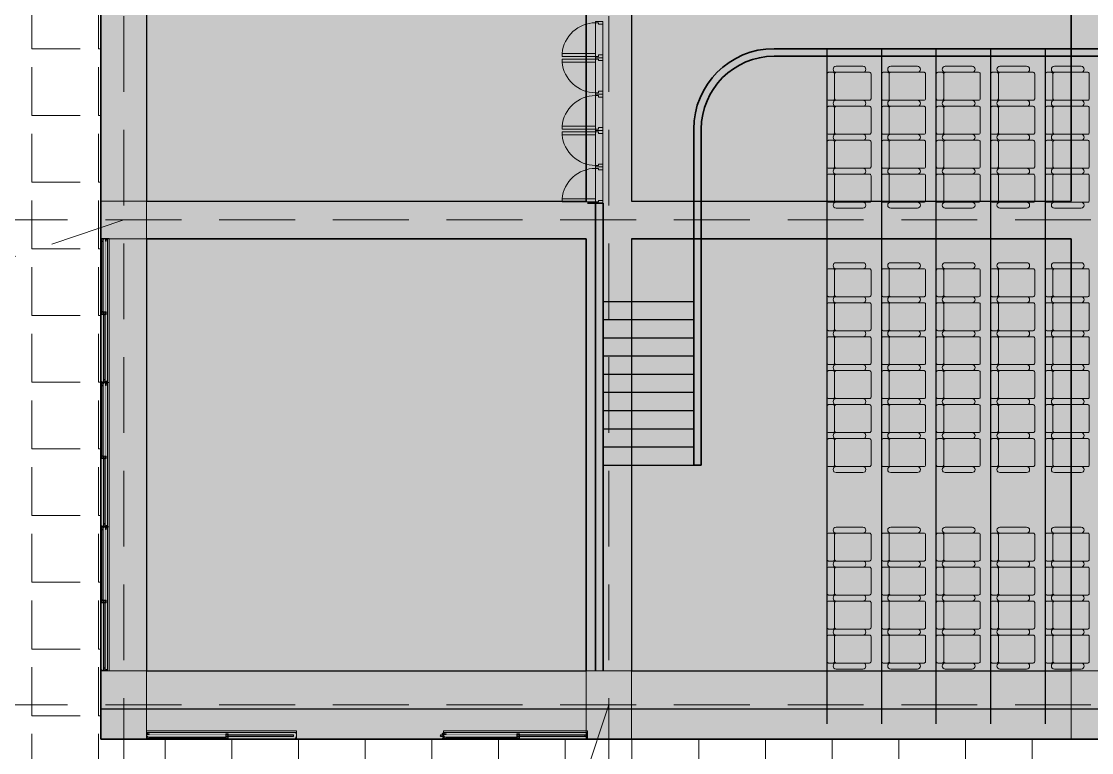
# Model space of a CAD drawing. Header units: inches. Extents: x -1373420 to 1275728, y -1279082 to 1370051.
# Drawn here: x -49394 to -48688, y 22900 to 23382 of the extents above; entities that cross this region are included whole.
import ezdxf

# ---------------------------------------------------------------- set-up
doc = ezdxf.new("R2010")
doc.units = ezdxf.units.IN
doc.header["$LTSCALE"] = 100
doc.header["$MEASUREMENT"] = 0
doc.linetypes.add('DASHED', pattern=[0.75, 0.5, -0.25])
doc.linetypes.add('DASHED2', pattern=[0.375, 0.25, -0.125])
for name, color, linetype, lineweight in [('ar_ Door', 7, 'Continuous', 0), ('beam', 40, 'Continuous', 15), ('Building', 250, 'Continuous', 60), ('centerline', 250, 'DASHED', 5), ('COLUMN', 1, 'Continuous', 40), ('Hatch', 213, 'Continuous', 13), ('i Furniture', 253, 'Continuous', 18), ('WALL', 7, 'Continuous', 35), ('WINDOW', 5, 'Continuous', 5)]:
    doc.layers.add(name, color=color, linetype=linetype, lineweight=lineweight)
doc.layers.add('HS', color=7, linetype='Continuous')
doc.layers.add('Low Wall', color=7, linetype='Continuous', lineweight=15, true_color=0x858585)

# ---------------------------------------------------------------- blocks, each defined once
blk = doc.blocks.new('A$C284706ac')
at = {"layer": 'COLUMN', "lineweight": 60}
h = blk.add_hatch(color=256, dxfattribs=at)
h.dxf.hatch_style = 1
h.paths.add_polyline_path([(1018.4, 1036.73), (1048.4, 1036.73), (1048.4, 1081.73), (1018.4, 1081.73)])
h.paths.add_polyline_path([(378.4, 1036.73), (408.4, 1036.73), (408.4, 1081.73), (378.4, 1081.73)])
h.paths.add_polyline_path([(698.4, 1036.73), (728.4, 1036.73), (728.4, 1081.73), (698.4, 1081.73)])
h.paths.add_polyline_path([(58.4, 1036.73), (88.4, 1036.73), (88.4, 1081.73), (58.4, 1081.73)])
h.paths.add_polyline_path([(1018.4, 726.73), (1048.4, 726.73), (1048.4, 751.73), (1018.4, 751.73)])
h.paths.add_polyline_path([(58.4, 726.73), (88.4, 726.73), (88.4, 751.73), (58.4, 751.73)])
h.paths.add_polyline_path([(58.4, 406.73), (88.4, 406.73), (88.4, 431.73), (58.4, 431.73)])
h.paths.add_polyline_path([(1018.4, 406.73), (1048.4, 406.73), (1048.4, 431.73), (1018.4, 431.73)])
h.paths.add_polyline_path([(698.4, 121.73), (728.4, 121.73), (728.4, 76.73), (698.4, 76.73)])
h.paths.add_polyline_path([(1018.4, 121.73), (1048.4, 121.73), (1048.4, 76.73), (1018.4, 76.73)])
h.paths.add_polyline_path([(378.4, 121.73), (408.4, 121.73), (408.4, 76.73), (378.4, 76.73)])
h.paths.add_polyline_path([(58.4, 121.73), (88.4, 121.73), (88.4, 76.73), (58.4, 76.73)])
at = {"layer": 'beam', "lineweight": 25}
for p, q in [((58.4, 1061.73), (58.4, 96.73)), ((88.4, 726.73), (88.4, 431.73)), ((378.4, 726.73), (378.4, 431.73)), ((408.4, 726.73), (408.4, 431.73)), ((698.4, 726.73), (698.4, 431.73)), ((88.4, 431.73), (378.4, 431.73)), ((408.4, 431.73), (698.4, 431.73)), ((88.4, 406.73), (378.4, 406.73)), ((88.4, 406.73), (88.4, 121.73)), ((378.4, 406.73), (378.4, 121.73)), ((408.4, 406.73), (408.4, 121.73)), ((408.4, 406.73), (698.4, 406.73)), ((698.4, 406.73), (698.4, 121.73)), ((88.4, 121.73), (378.4, 121.73)), ((408.4, 121.73), (698.4, 121.73)), ((58.4, 96.73), (1048.4, 96.73))]:
    blk.add_line(p, q, dxfattribs=at)
for points in [[(58.4, 121.73), (58.4, 1036.73)], [(88.4, 726.73), (88.4, 431.73)], [(378.4, 431.73), (378.4, 726.73)], [(408.4, 726.73), (408.4, 431.73)], [(698.4, 431.73), (698.4, 726.73)], [(88.4, 431.73), (378.4, 431.73)], [(408.4, 431.73), (698.4, 431.73)], [(88.4, 406.73), (88.4, 121.73)], [(378.4, 406.73), (88.4, 406.73)], [(378.4, 121.73), (378.4, 406.73)], [(408.4, 406.73), (408.4, 121.73)], [(698.4, 406.73), (408.4, 406.73)], [(698.4, 121.73), (698.4, 406.73)]]:
    blk.add_lwpolyline(points, dxfattribs=at)
at = {"layer": 'centerline'}
for p, q in [((73.4, 1153.73), (73.4, 4.73)), ((393.4, 1153.73), (393.4, 4.73)), ((73.4, 419.23), (-194.5, 329.47)), ((-13.6, 419.23), (1120.4, 419.23)), ((-13.6, 99.23), (1120.4, 99.23)), ((393.4, 99.23), (303.65, -168.68))]:
    blk.add_line(p, q, dxfattribs=at)
for points in [[(58.4, 406.73), (88.4, 406.73), (88.4, 431.73), (58.4, 431.73)], [(58.4, 121.73), (88.4, 121.73), (88.4, 76.73), (58.4, 76.73)], [(378.4, 121.73), (408.4, 121.73), (408.4, 76.73), (378.4, 76.73)], [(698.4, 121.73), (728.4, 121.73), (728.4, 76.73), (698.4, 76.73)]]:
    blk.add_lwpolyline(points, close=True, dxfattribs=at)
blk = doc.blocks.new('A$C2b1145ed')
at = {"layer": 'Hatch', "lineweight": 5, "true_color": 0x636466}
h = blk.add_hatch(dxfattribs=at)
h.set_pattern_fill('ANSI37', color=251, scale=200)
edge = h.paths.add_edge_path()
edge.add_line((1180.79, 3147.31), (1134.38, 3216.12))
edge.add_arc((2058.41, 1846.16), 1652.46, 123.99952, 169.3844)
edge.add_line((434.23, 2150.58), (433.64, 2150.69))
edge.add_line((433.64, 2150.69), (397.53, 2154.98))
edge.add_line((397.53, 2154.98), (384.11, 2045.8))
edge.add_line((384.11, 2045.8), (130.74, 2076.76))
edge.add_arc((2058.46, 1846.12), 1941.46, 173.17707, 180)
edge.add_line((116.99, 1846.12), (405.93, 1846.12))
edge.add_line((405.93, 1846.12), (405.94, 1840.12))
edge.add_line((405.94, 1840.12), (393.94, 1840.12))
edge.add_arc((2058.46, 1846.12), 1664.53, 180.20653, 183.15329)
edge.add_line((396.45, 1754.55), (397.68, 1734.45))
edge.add_arc((2058.46, 1846.12), 1664.53, 183.84671, 186.79347)
edge.add_line((405.62, 1649.22), (417.53, 1650.68))
edge.add_line((417.53, 1650.68), (418.26, 1644.73))
edge.add_line((418.26, 1644.73), (418.25, 1644.72))
edge.add_arc((2058.46, 1846.12), 1652.53, 187, 236)
edge.add_line((1134.38, 476.11), (1180.79, 544.92))
edge.add_arc((2058.46, 1846.12), 1569.53, 124, 236, ccw=False)
at = {"layer": 'beam', "lineweight": 25}
for radius, start, end in [(2054.53, 115.83267, 236.16733), (2042.53, 115.83169, 236.16831), (1939.46, 115.78166, 186.82275), (1574.53, 115.78166, 236.21834), (1562.53, 115.77999, 236.22001)]:
    blk.add_arc((2058.46, 1846.12), radius, start, end, dxfattribs=at)
at = {"layer": 'WALL', "lineweight": 20}
blk.add_arc((2058.46, 1846.12), 1652.53, 186.79197, 236.22001, dxfattribs=at)
blk = doc.blocks.new('A$C04492DD1')
for points in [[(565, 565, -1), (565, 465), (120, 465, -1), (120, 565)], [(70, 465, -0.414214), (95, 440), (95, 25, -0.414214), (70, 0), (-5, 0, -0.414214), (-30, 25), (-30, 440, -0.414214), (-5, 465)], [(545, 465), (675, 465, -0.414214), (700, 440), (700, 25, -0.414214), (675, 0), (120, 0, -0.414214), (95, 25), (95, 440, -0.414214), (120, 465)]]:
    blk.add_lwpolyline(points, format="xyb", close=True)
blk = doc.blocks.new('A$C68365294')
for points in [[(70, 100, 0.414214), (95, 125), (95, 540, 0.414214), (70, 565), (-5, 565, 0.414214), (-30, 540), (-30, 125, 0.414214), (-5, 100)], [(565, 665, -1), (565, 565), (120, 565, -1), (120, 665)], [(545, 100), (675, 100, 0.414214), (700, 125), (700, 540, 0.414214), (675, 565), (120, 565, 0.414214), (95, 540), (95, 125, 0.414214), (120, 100)], [(565, 0, 1), (565, 100), (120, 100, 1), (120, 0)]]:
    blk.add_lwpolyline(points, format="xyb", close=True)
blk = doc.blocks.new('window louvers')
at = {"layer": 'ar_ Door'}
for p, q in [((1324973.41, -492366.59), (1324971.5, -492366.59)), ((1324971.5, -492366.59), (1324971.5, -492388.59)), ((1324973.41, -492388.59), (1324973.41, -492366.59)), ((1324950.36, -492388.59), (1324950.36, -492393.35)), ((1324950.36, -492388.59), (1324951.31, -492388.59)), ((1324951.31, -492388.59), (1324951.31, -492390.49)), ((1324951.31, -492390.49), (1324952.26, -492390.49)), ((1324952.26, -492390.49), (1324952.26, -492393.35)), ((1324971.5, -492388.59), (1324973.41, -492388.59)), ((1324973.41, -492390.49), (1324972.46, -492390.49)), ((1324972.46, -492390.49), (1324972.46, -492393.35)), ((1324973.41, -492388.59), (1324973.41, -492390.49)), ((1324974.36, -492388.59), (1324973.41, -492388.59)), ((1324974.36, -492388.59), (1324974.36, -492393.35)), ((1324950.36, -492393.35), (1324952.26, -492393.35)), ((1324974.36, -492393.35), (1324972.46, -492393.35))]:
    blk.add_line(p, q, dxfattribs=at)
at = {"layer": 'ar_ Door', "linetype": 'DASHED2', "ltscale": 10}
for p, q in [((1324973.41, -492388.59), (1324951.31, -492388.59)), ((1324972.46, -492393.35), (1324952.26, -492393.35))]:
    blk.add_line(p, q, dxfattribs=at)
at = {"layer": 'ar_ Door'}
blk.add_arc((1324973.42, -492388.61), 22.11, 94.97277, 179.93467, dxfattribs=at)
blk = doc.blocks.new('A$C6dcdb081')
at = {"lineweight": 15}
blk.add_lwpolyline([(989.08, 1645.63), (888.04, 1645.63), (888.04, 1746.67, -0.1366), (709.07, 2141.7), (430.31, 2112.71, 0.371818), (1501.58, 1177.12), (1501.58, 1457.12, -0.173954)], format="xyb", close=True, dxfattribs=at)

msp = doc.modelspace()

# ---------------------------------------------------------------- hatches: boundary and pattern name
at = {"layer": 'Hatch', "true_color": 0x939598}
h = msp.add_hatch(dxfattribs=at)
h.set_pattern_fill('ANGLE', color=252, scale=160)
h.set_pattern_definition([(0, (3985.2, 0), (0, 44), [32, -12]), (90, (3985.2, 0), (-44, 3e-15), [32, -12])])
h.paths.add_polyline_path([(-48251.05, 24006.12), (-49441.05, 24006.12), (-49441.05, 22816.12), (-48251.05, 22816.12)])
h.paths.add_polyline_path([(-48351.05, 22908.62), (-49341.05, 22908.62), (-49341.05, 23913.62), (-48351.05, 23913.62)], flags=16)
at = {"layer": 'HS', "lineweight": 60, "true_color": 0xfeeab9}
h = msp.add_hatch(color=254, dxfattribs=at)
h.dxf.hatch_style = 1
h.paths.add_polyline_path([(-49341.05, 23913.62), (-48351.05, 23913.62), (-48351.05, 22908.62), (-49341.05, 22908.62)])

# ---------------------------------------------------------------- linework, layer by layer
at = {"layer": 'Low Wall'}
for points in [[(-49341.05, 23238.96), (-49335.69, 23238.96), (-49335.69, 23143.85), (-49341.05, 23143.85)], [(-49341.05, 23143.85), (-49335.69, 23143.85), (-49335.69, 23048.73), (-49341.05, 23048.73)], [(-49341.05, 23048.73), (-49335.69, 23048.73), (-49335.69, 22953.62), (-49341.05, 22953.62)], [(-49311.05, 22908.62), (-49311.05, 22913.98), (-49212.17, 22913.98), (-49212.17, 22908.62)], [(-49115.17, 22908.62), (-49115.17, 22913.98), (-49020.05, 22913.98), (-49020.05, 22908.62)]]:
    msp.add_lwpolyline(points, close=True, dxfattribs=at)
at = {"layer": 'WALL'}
for p, q in [((-48897.05, 23364.12), (-48538.05, 23364.12)), ((-48897.05, 23359.12), (-48538.05, 23359.12)), ((-48950.05, 23311.12), (-48950.05, 23089.4)), ((-48945.05, 23311.12), (-48945.05, 23089.4)), ((-49010.05, 23262.12), (-49020.05, 23262.12)), ((-48950.05, 23089.4), (-48945.05, 23089.4))]:
    msp.add_line(p, q, dxfattribs=at)
at = {"layer": 'WALL', "lineweight": 25}
for p, q in [((-48862.05, 22918.62), (-48862.05, 23364.12)), ((-48826.05, 22918.62), (-48826.05, 23364.12)), ((-48790.05, 22918.62), (-48790.05, 23364.12)), ((-48754.05, 22918.62), (-48754.05, 23364.12)), ((-48718.05, 22918.62), (-48718.05, 23364.12)), ((-49010.05, 23197.4), (-48950.05, 23197.4)), ((-49010.05, 23185.4), (-48950.05, 23185.4)), ((-49010.05, 23173.4), (-48950.05, 23173.4)), ((-49010.05, 23161.4), (-48950.05, 23161.4)), ((-49010.05, 23149.4), (-48950.05, 23149.4)), ((-49010.05, 23137.4), (-48950.05, 23137.4)), ((-49010.05, 23125.4), (-48950.05, 23125.4)), ((-49010.05, 23113.4), (-48950.05, 23113.4)), ((-49010.05, 23101.4), (-48950.05, 23101.4)), ((-49010.05, 23089.4), (-48950.05, 23089.4))]:
    msp.add_line(p, q, dxfattribs=at)
at = {"layer": 'WALL'}
msp.add_lwpolyline([(-49341.05, 23913.62), (-48351.05, 23913.62), (-48351.05, 22908.62), (-49341.05, 22908.62)], close=True, dxfattribs=at)
msp.add_lwpolyline([(-49341.05, 23913.62), (-48351.05, 23913.62), (-48351.05, 22908.62), (-49341.05, 22908.62)], close=True, dxfattribs=at)
for points in [[(-49014.81, 23262.12), (-49014.81, 22953.62)], [(-49009.81, 23262.12), (-49009.81, 22953.62)]]:
    msp.add_lwpolyline(points, dxfattribs=at)
for radius in [53, 48]:
    msp.add_arc((-48897.05, 23311.12), radius, 90, 180, dxfattribs=at)
at = {"layer": 'WINDOW'}
for p, q in [((-49341.05, 23143.85), (-49341.05, 23238.96)), ((-49335.69, 23143.85), (-49335.69, 23238.96)), ((-49341.05, 23048.73), (-49341.05, 23143.85)), ((-49335.69, 23048.73), (-49335.69, 23143.85)), ((-49341.05, 22953.62), (-49341.05, 23048.73)), ((-49335.69, 22953.62), (-49335.69, 23048.73)), ((-49212.17, 22913.98), (-49311.05, 22913.98)), ((-49020.05, 22913.98), (-49115.17, 22913.98)), ((-49212.17, 22908.62), (-49311.05, 22908.62)), ((-49020.05, 22908.62), (-49115.17, 22908.62))]:
    msp.add_line(p, q, dxfattribs=at)
for points in [[(-49339.31, 23238.7), (-49337.57, 23238.7), (-49337.57, 23238.16), (-49337.3, 23238.16), (-49337.3, 23238.7), (-49336.76, 23238.7), (-49336.76, 23238.7), (-49336.76, 23238.7), (-49336.76, 23238.96), (-49341.05, 23238.96), (-49341.05, 23238.16), (-49340.78, 23238.16), (-49340.78, 23238.7), (-49339.58, 23238.7), (-49339.58, 23238.16), (-49339.31, 23238.16), (-49339.31, 23238.7), (-49337.57, 23238.7)], [(-49339.58, 23238.7), (-49340.78, 23238.7), (-49340.78, 23238.16), (-49341.05, 23238.16), (-49341.05, 23144.65), (-49340.78, 23144.65), (-49340.78, 23144.12), (-49339.58, 23144.12)], [(-49337.57, 23238.7), (-49339.31, 23238.7)], [(-49337.3, 23144.12), (-49336.76, 23144.12), (-49336.76, 23144.12), (-49336.76, 23144.12), (-49336.76, 23238.7), (-49336.76, 23238.7), (-49336.76, 23238.7), (-49337.3, 23238.7)], [(-49339.31, 23144.12), (-49337.57, 23144.12), (-49337.57, 23144.65), (-49337.3, 23144.65), (-49337.3, 23144.12), (-49336.76, 23144.12), (-49336.76, 23144.12), (-49336.76, 23144.12), (-49336.76, 23143.85), (-49341.05, 23143.85), (-49341.05, 23144.65), (-49340.78, 23144.65), (-49340.78, 23144.12), (-49339.58, 23144.12), (-49339.58, 23144.65), (-49339.31, 23144.65), (-49339.31, 23144.12), (-49337.57, 23144.12)], [(-49339.31, 23143.58), (-49337.57, 23143.58), (-49337.57, 23143.04), (-49337.3, 23143.04), (-49337.3, 23143.58), (-49336.76, 23143.58), (-49336.76, 23143.58), (-49336.76, 23143.58), (-49336.76, 23143.85), (-49341.05, 23143.85), (-49341.05, 23143.04), (-49340.78, 23143.04), (-49340.78, 23143.58), (-49339.58, 23143.58), (-49339.58, 23143.04), (-49339.31, 23143.04), (-49339.31, 23143.58), (-49337.57, 23143.58)], [(-49339.58, 23143.58), (-49340.78, 23143.58), (-49340.78, 23143.04), (-49341.05, 23143.04), (-49341.05, 23049.54), (-49340.78, 23049.54), (-49340.78, 23049), (-49339.58, 23049)], [(-49337.57, 23143.58), (-49339.31, 23143.58)], [(-49337.3, 23049), (-49336.76, 23049), (-49336.76, 23049), (-49336.76, 23049), (-49336.76, 23143.58), (-49336.76, 23143.58), (-49336.76, 23143.58), (-49337.3, 23143.58)], [(-49339.31, 23049), (-49337.57, 23049), (-49337.57, 23049.54), (-49337.3, 23049.54), (-49337.3, 23049), (-49336.76, 23049), (-49336.76, 23049), (-49336.76, 23049), (-49336.76, 23048.73), (-49341.05, 23048.73), (-49341.05, 23049.54), (-49340.78, 23049.54), (-49340.78, 23049), (-49339.58, 23049), (-49339.58, 23049.54), (-49339.31, 23049.54), (-49339.31, 23049), (-49337.57, 23049)], [(-49339.31, 23048.47), (-49337.57, 23048.47), (-49337.57, 23047.93), (-49337.3, 23047.93), (-49337.3, 23048.47), (-49336.76, 23048.47), (-49336.76, 23048.47), (-49336.76, 23048.47), (-49336.76, 23048.73), (-49341.05, 23048.73), (-49341.05, 23047.93), (-49340.78, 23047.93), (-49340.78, 23048.47), (-49339.58, 23048.47), (-49339.58, 23047.93), (-49339.31, 23047.93), (-49339.31, 23048.47), (-49337.57, 23048.47)], [(-49339.58, 23048.47), (-49340.78, 23048.47), (-49340.78, 23047.93), (-49341.05, 23047.93), (-49341.05, 22954.42), (-49340.78, 22954.42), (-49340.78, 22953.89), (-49339.58, 22953.89)], [(-49337.57, 23048.47), (-49339.31, 23048.47)], [(-49337.3, 22953.89), (-49336.76, 22953.89), (-49336.76, 22953.89), (-49336.76, 22953.89), (-49336.76, 23048.47), (-49336.76, 23048.47), (-49336.76, 23048.47), (-49337.3, 23048.47)], [(-49339.31, 22953.89), (-49337.57, 22953.89), (-49337.57, 22954.42), (-49337.3, 22954.42), (-49337.3, 22953.89), (-49336.76, 22953.89), (-49336.76, 22953.89), (-49336.76, 22953.89), (-49336.76, 22953.62), (-49341.05, 22953.62), (-49341.05, 22954.42), (-49340.78, 22954.42), (-49340.78, 22953.89), (-49339.58, 22953.89), (-49339.58, 22954.42), (-49339.31, 22954.42), (-49339.31, 22953.89), (-49337.57, 22953.89)], [(-49310.78, 22910.36), (-49310.78, 22912.11), (-49310.25, 22912.11), (-49310.25, 22912.37), (-49310.78, 22912.37), (-49310.78, 22912.91), (-49310.78, 22912.91), (-49310.78, 22912.91), (-49311.05, 22912.91), (-49311.05, 22908.62), (-49310.25, 22908.62), (-49310.25, 22908.89), (-49310.78, 22908.89), (-49310.78, 22910.09), (-49310.25, 22910.09), (-49310.25, 22910.36), (-49310.78, 22910.36), (-49310.78, 22912.11)], [(-49212.43, 22912.37), (-49212.43, 22912.91), (-49212.43, 22912.91), (-49212.43, 22912.91), (-49310.78, 22912.91), (-49310.78, 22912.91), (-49310.78, 22912.91), (-49310.78, 22912.37)], [(-49310.78, 22912.11), (-49310.78, 22910.36)], [(-49310.78, 22910.09), (-49310.78, 22908.89), (-49310.25, 22908.89), (-49310.25, 22908.62), (-49212.97, 22908.62), (-49212.97, 22908.89), (-49212.43, 22908.89), (-49212.43, 22910.09)], [(-49115.43, 22910.36), (-49115.43, 22912.11), (-49115.97, 22912.11), (-49115.97, 22912.37), (-49115.43, 22912.37), (-49115.43, 22912.91), (-49115.43, 22912.91), (-49115.43, 22912.91), (-49115.17, 22912.91), (-49115.17, 22908.62), (-49115.97, 22908.62), (-49115.97, 22908.89), (-49115.43, 22908.89), (-49115.43, 22910.09), (-49115.97, 22910.09), (-49115.97, 22910.36), (-49115.43, 22910.36), (-49115.43, 22912.11)], [(-49114.9, 22910.36), (-49114.9, 22912.11), (-49114.36, 22912.11), (-49114.36, 22912.37), (-49114.9, 22912.37), (-49114.9, 22912.91), (-49114.9, 22912.91), (-49114.9, 22912.91), (-49115.17, 22912.91), (-49115.17, 22908.62), (-49114.36, 22908.62), (-49114.36, 22908.89), (-49114.9, 22908.89), (-49114.9, 22910.09), (-49114.36, 22910.09), (-49114.36, 22910.36), (-49114.9, 22910.36), (-49114.9, 22912.11)], [(-49020.32, 22912.37), (-49020.32, 22912.91), (-49020.32, 22912.91), (-49020.32, 22912.91), (-49114.9, 22912.91), (-49114.9, 22912.91), (-49114.9, 22912.91), (-49114.9, 22912.37)], [(-49114.9, 22912.11), (-49114.9, 22910.36)], [(-49114.9, 22910.09), (-49114.9, 22908.89), (-49114.36, 22908.89), (-49114.36, 22908.62), (-49020.86, 22908.62), (-49020.86, 22908.89), (-49020.32, 22908.89), (-49020.32, 22910.09)], [(-49020.32, 22910.36), (-49020.32, 22912.11), (-49020.86, 22912.11), (-49020.86, 22912.37), (-49020.32, 22912.37), (-49020.32, 22912.91), (-49020.32, 22912.91), (-49020.32, 22912.91), (-49020.05, 22912.91), (-49020.05, 22908.62), (-49020.86, 22908.62), (-49020.86, 22908.89), (-49020.32, 22908.89), (-49020.32, 22910.09), (-49020.86, 22910.09), (-49020.86, 22910.36), (-49020.32, 22910.36), (-49020.32, 22912.11)]]:
    msp.add_lwpolyline(points, dxfattribs=at)
for points in [[(-49339.71, 23237.09), (-49340.78, 23237.09), (-49340.78, 23238.7), (-49339.71, 23238.7)], [(-49340.78, 23190.43), (-49339.71, 23190.43), (-49339.71, 23237.09), (-49340.78, 23237.09)], [(-49339.84, 23237.22), (-49340.65, 23237.22), (-49340.65, 23238.56), (-49339.84, 23238.56)], [(-49338.1, 23238.7), (-49337.89, 23238.7), (-49337.89, 23238.59), (-49337.99, 23238.59), (-49337.99, 23237.19), (-49337.89, 23237.19), (-49337.89, 23237.09), (-49338.1, 23237.09)], [(-49337.67, 23238.59), (-49337.99, 23238.59), (-49337.99, 23237.19), (-49337.67, 23237.19)], [(-49337.67, 23238.59), (-49337.78, 23238.59), (-49337.78, 23238.7), (-49337.57, 23238.7), (-49337.57, 23237.09), (-49337.78, 23237.09), (-49337.78, 23237.19), (-49337.67, 23237.19)], [(-49339.38, 23189.36), (-49339.38, 23190.17), (-49339.44, 23190.17), (-49339.44, 23190.23), (-49339.38, 23190.23), (-49339.38, 23190.43), (-49339.51, 23190.43), (-49339.51, 23190.3), (-49339.71, 23190.3), (-49339.71, 23190.43), (-49340.78, 23190.43), (-49340.78, 23188.83), (-49339.71, 23188.83), (-49339.71, 23189.9), (-49339.51, 23189.9), (-49339.51, 23189.36)], [(-49339.84, 23188.96), (-49340.65, 23188.96), (-49340.65, 23190.3), (-49339.84, 23190.3)], [(-49339.64, 23189.9), (-49339.64, 23189.09), (-49339.58, 23189.09), (-49339.58, 23189.03), (-49339.64, 23189.03), (-49339.64, 23188.83), (-49339.51, 23188.83), (-49339.51, 23188.96), (-49339.31, 23188.96), (-49339.31, 23188.83), (-49338.24, 23188.83), (-49338.24, 23190.43), (-49339.31, 23190.43), (-49339.31, 23189.36), (-49339.51, 23189.36), (-49339.51, 23189.9)], [(-49339.31, 23188.83), (-49338.24, 23188.83), (-49338.24, 23145.73), (-49339.31, 23145.73)], [(-49338.37, 23188.96), (-49339.17, 23188.96), (-49339.17, 23190.3), (-49338.37, 23190.3)], [(-49338.1, 23188.83), (-49337.89, 23188.83), (-49337.89, 23188.93), (-49337.99, 23188.93), (-49337.99, 23190.33), (-49337.89, 23190.33), (-49337.89, 23190.43), (-49338.1, 23190.43)], [(-49337.67, 23188.93), (-49337.99, 23188.93), (-49337.99, 23190.33), (-49337.67, 23190.33)], [(-49337.67, 23188.93), (-49337.78, 23188.93), (-49337.78, 23188.83), (-49337.57, 23188.83), (-49337.57, 23190.43), (-49337.78, 23190.43), (-49337.78, 23190.33), (-49337.67, 23190.33)], [(-49339.71, 23141.97), (-49340.78, 23141.97), (-49340.78, 23143.58), (-49339.71, 23143.58)], [(-49339.84, 23142.11), (-49340.65, 23142.11), (-49340.65, 23143.45), (-49339.84, 23143.45)], [(-49338.24, 23145.73), (-49339.31, 23145.73), (-49339.31, 23144.12), (-49338.24, 23144.12)], [(-49338.37, 23145.59), (-49339.17, 23145.59), (-49339.17, 23144.25), (-49338.37, 23144.25)], [(-49338.1, 23143.58), (-49337.89, 23143.58), (-49337.89, 23143.47), (-49337.99, 23143.47), (-49337.99, 23142.08), (-49337.89, 23142.08), (-49337.89, 23141.97), (-49338.1, 23141.97)], [(-49337.67, 23143.47), (-49337.99, 23143.47), (-49337.99, 23142.08), (-49337.67, 23142.08)], [(-49337.67, 23143.47), (-49337.78, 23143.47), (-49337.78, 23143.58), (-49337.57, 23143.58), (-49337.57, 23141.97), (-49337.78, 23141.97), (-49337.78, 23142.08), (-49337.67, 23142.08)], [(-49340.78, 23095.32), (-49339.71, 23095.32), (-49339.71, 23141.97), (-49340.78, 23141.97)], [(-49339.38, 23094.25), (-49339.38, 23095.05), (-49339.44, 23095.05), (-49339.44, 23095.12), (-49339.38, 23095.12), (-49339.38, 23095.32), (-49339.51, 23095.32), (-49339.51, 23095.19), (-49339.71, 23095.19), (-49339.71, 23095.32), (-49340.78, 23095.32), (-49340.78, 23093.71), (-49339.71, 23093.71), (-49339.71, 23094.78), (-49339.51, 23094.78), (-49339.51, 23094.25)], [(-49339.84, 23093.85), (-49340.65, 23093.85), (-49340.65, 23095.19), (-49339.84, 23095.19)], [(-49339.64, 23094.78), (-49339.64, 23093.98), (-49339.58, 23093.98), (-49339.58, 23093.91), (-49339.64, 23093.91), (-49339.64, 23093.71), (-49339.51, 23093.71), (-49339.51, 23093.85), (-49339.31, 23093.85), (-49339.31, 23093.71), (-49338.24, 23093.71), (-49338.24, 23095.32), (-49339.31, 23095.32), (-49339.31, 23094.25), (-49339.51, 23094.25), (-49339.51, 23094.78)], [(-49339.31, 23093.71), (-49338.24, 23093.71), (-49338.24, 23050.61), (-49339.31, 23050.61)], [(-49338.37, 23093.85), (-49339.17, 23093.85), (-49339.17, 23095.19), (-49338.37, 23095.19)], [(-49338.1, 23093.71), (-49337.89, 23093.71), (-49337.89, 23093.82), (-49337.99, 23093.82), (-49337.99, 23095.21), (-49337.89, 23095.21), (-49337.89, 23095.32), (-49338.1, 23095.32)], [(-49337.67, 23093.82), (-49337.99, 23093.82), (-49337.99, 23095.21), (-49337.67, 23095.21)], [(-49337.67, 23093.82), (-49337.78, 23093.82), (-49337.78, 23093.71), (-49337.57, 23093.71), (-49337.57, 23095.32), (-49337.78, 23095.32), (-49337.78, 23095.21), (-49337.67, 23095.21)], [(-49338.24, 23050.61), (-49339.31, 23050.61), (-49339.31, 23049), (-49338.24, 23049)], [(-49338.37, 23050.48), (-49339.17, 23050.48), (-49339.17, 23049.14), (-49338.37, 23049.14)], [(-49339.71, 23046.86), (-49340.78, 23046.86), (-49340.78, 23048.47), (-49339.71, 23048.47)], [(-49340.78, 23000.21), (-49339.71, 23000.21), (-49339.71, 23046.86), (-49340.78, 23046.86)], [(-49339.84, 23046.99), (-49340.65, 23046.99), (-49340.65, 23048.33), (-49339.84, 23048.33)], [(-49338.1, 23048.47), (-49337.89, 23048.47), (-49337.89, 23048.36), (-49337.99, 23048.36), (-49337.99, 23046.96), (-49337.89, 23046.96), (-49337.89, 23046.86), (-49338.1, 23046.86)], [(-49337.67, 23048.36), (-49337.99, 23048.36), (-49337.99, 23046.96), (-49337.67, 23046.96)], [(-49337.67, 23048.36), (-49337.78, 23048.36), (-49337.78, 23048.47), (-49337.57, 23048.47), (-49337.57, 23046.86), (-49337.78, 23046.86), (-49337.78, 23046.96), (-49337.67, 23046.96)], [(-49339.38, 22999.13), (-49339.38, 22999.94), (-49339.44, 22999.94), (-49339.44, 23000), (-49339.38, 23000), (-49339.38, 23000.21), (-49339.51, 23000.21), (-49339.51, 23000.07), (-49339.71, 23000.07), (-49339.71, 23000.21), (-49340.78, 23000.21), (-49340.78, 22998.6), (-49339.71, 22998.6), (-49339.71, 22999.67), (-49339.51, 22999.67), (-49339.51, 22999.13)], [(-49339.84, 22998.73), (-49340.65, 22998.73), (-49340.65, 23000.07), (-49339.84, 23000.07)], [(-49339.64, 22999.67), (-49339.64, 22998.86), (-49339.58, 22998.86), (-49339.58, 22998.8), (-49339.64, 22998.8), (-49339.64, 22998.6), (-49339.51, 22998.6), (-49339.51, 22998.73), (-49339.31, 22998.73), (-49339.31, 22998.6), (-49338.24, 22998.6), (-49338.24, 23000.21), (-49339.31, 23000.21), (-49339.31, 22999.13), (-49339.51, 22999.13), (-49339.51, 22999.67)], [(-49339.31, 22998.6), (-49338.24, 22998.6), (-49338.24, 22955.5), (-49339.31, 22955.5)], [(-49338.37, 22998.73), (-49339.17, 22998.73), (-49339.17, 23000.07), (-49338.37, 23000.07)], [(-49338.1, 22998.6), (-49337.89, 22998.6), (-49337.89, 22998.7), (-49337.99, 22998.7), (-49337.99, 23000.1), (-49337.89, 23000.1), (-49337.89, 23000.21), (-49338.1, 23000.21)], [(-49337.67, 22998.7), (-49337.99, 22998.7), (-49337.99, 23000.1), (-49337.67, 23000.1)], [(-49337.67, 22998.7), (-49337.78, 22998.7), (-49337.78, 22998.6), (-49337.57, 22998.6), (-49337.57, 23000.21), (-49337.78, 23000.21), (-49337.78, 23000.1), (-49337.67, 23000.1)], [(-49338.24, 22955.5), (-49339.31, 22955.5), (-49339.31, 22953.89), (-49338.24, 22953.89)], [(-49338.37, 22955.36), (-49339.17, 22955.36), (-49339.17, 22954.02), (-49338.37, 22954.02)], [(-49310.68, 22912), (-49310.68, 22911.89), (-49310.78, 22911.89), (-49310.78, 22912.11), (-49309.17, 22912.11), (-49309.17, 22911.89), (-49309.28, 22911.89), (-49309.28, 22912)], [(-49310.78, 22911.57), (-49310.78, 22911.78), (-49310.68, 22911.78), (-49310.68, 22911.68), (-49309.28, 22911.68), (-49309.28, 22911.78), (-49309.17, 22911.78), (-49309.17, 22911.57)], [(-49309.17, 22909.96), (-49309.17, 22908.89), (-49310.78, 22908.89), (-49310.78, 22909.96)], [(-49310.68, 22912), (-49310.68, 22911.68), (-49309.28, 22911.68), (-49309.28, 22912)], [(-49309.31, 22909.83), (-49309.31, 22909.02), (-49310.65, 22909.02), (-49310.65, 22909.83)], [(-49258.75, 22908.89), (-49258.75, 22909.96), (-49309.17, 22909.96), (-49309.17, 22908.89)], [(-49257.25, 22912), (-49257.25, 22911.89), (-49257.14, 22911.89), (-49257.14, 22912.11), (-49258.75, 22912.11), (-49258.75, 22911.89), (-49258.64, 22911.89), (-49258.64, 22912)], [(-49257.14, 22911.57), (-49257.14, 22911.78), (-49257.25, 22911.78), (-49257.25, 22911.68), (-49258.64, 22911.68), (-49258.64, 22911.78), (-49258.75, 22911.78), (-49258.75, 22911.57)], [(-49258.22, 22910.03), (-49257.41, 22910.03), (-49257.41, 22910.09), (-49257.34, 22910.09), (-49257.34, 22910.03), (-49257.14, 22910.03), (-49257.14, 22910.16), (-49257.28, 22910.16), (-49257.28, 22910.36), (-49257.14, 22910.36), (-49257.14, 22911.44), (-49258.75, 22911.44), (-49258.75, 22910.36), (-49257.68, 22910.36), (-49257.68, 22910.16), (-49258.22, 22910.16)], [(-49257.68, 22910.3), (-49258.48, 22910.3), (-49258.48, 22910.23), (-49258.55, 22910.23), (-49258.55, 22910.3), (-49258.75, 22910.3), (-49258.75, 22910.16), (-49258.62, 22910.16), (-49258.62, 22909.96), (-49258.75, 22909.96), (-49258.75, 22908.89), (-49257.14, 22908.89), (-49257.14, 22909.96), (-49258.22, 22909.96), (-49258.22, 22910.16), (-49257.68, 22910.16)], [(-49257.25, 22912), (-49257.25, 22911.68), (-49258.64, 22911.68), (-49258.64, 22912)], [(-49257.28, 22911.3), (-49257.28, 22910.5), (-49258.62, 22910.5), (-49258.62, 22911.3)], [(-49257.28, 22909.83), (-49257.28, 22909.02), (-49258.62, 22909.02), (-49258.62, 22909.83)], [(-49257.14, 22910.36), (-49257.14, 22911.44), (-49214.04, 22911.44), (-49214.04, 22910.36)], [(-49117.04, 22911.44), (-49117.04, 22910.36), (-49115.43, 22910.36), (-49115.43, 22911.44)], [(-49116.91, 22911.3), (-49116.91, 22910.5), (-49115.57, 22910.5), (-49115.57, 22911.3)], [(-49114.79, 22912), (-49114.79, 22911.89), (-49114.9, 22911.89), (-49114.9, 22912.11), (-49113.29, 22912.11), (-49113.29, 22911.89), (-49113.4, 22911.89), (-49113.4, 22912)], [(-49114.9, 22911.57), (-49114.9, 22911.78), (-49114.79, 22911.78), (-49114.79, 22911.68), (-49113.4, 22911.68), (-49113.4, 22911.78), (-49113.29, 22911.78), (-49113.29, 22911.57)], [(-49113.29, 22909.96), (-49113.29, 22908.89), (-49114.9, 22908.89), (-49114.9, 22909.96)], [(-49114.79, 22912), (-49114.79, 22911.68), (-49113.4, 22911.68), (-49113.4, 22912)], [(-49113.42, 22909.83), (-49113.42, 22909.02), (-49114.76, 22909.02), (-49114.76, 22909.83)], [(-49066.64, 22908.89), (-49066.64, 22909.96), (-49113.29, 22909.96), (-49113.29, 22908.89)], [(-49065.14, 22912), (-49065.14, 22911.89), (-49065.03, 22911.89), (-49065.03, 22912.11), (-49066.64, 22912.11), (-49066.64, 22911.89), (-49066.53, 22911.89), (-49066.53, 22912)], [(-49065.03, 22911.57), (-49065.03, 22911.78), (-49065.14, 22911.78), (-49065.14, 22911.68), (-49066.53, 22911.68), (-49066.53, 22911.78), (-49066.64, 22911.78), (-49066.64, 22911.57)], [(-49066.1, 22910.03), (-49065.3, 22910.03), (-49065.3, 22910.09), (-49065.23, 22910.09), (-49065.23, 22910.03), (-49065.03, 22910.03), (-49065.03, 22910.16), (-49065.16, 22910.16), (-49065.16, 22910.36), (-49065.03, 22910.36), (-49065.03, 22911.44), (-49066.64, 22911.44), (-49066.64, 22910.36), (-49065.56, 22910.36), (-49065.56, 22910.16), (-49066.1, 22910.16)], [(-49065.56, 22910.3), (-49066.37, 22910.3), (-49066.37, 22910.23), (-49066.44, 22910.23), (-49066.44, 22910.3), (-49066.64, 22910.3), (-49066.64, 22910.16), (-49066.5, 22910.16), (-49066.5, 22909.96), (-49066.64, 22909.96), (-49066.64, 22908.89), (-49065.03, 22908.89), (-49065.03, 22909.96), (-49066.1, 22909.96), (-49066.1, 22910.16), (-49065.56, 22910.16)], [(-49065.14, 22912), (-49065.14, 22911.68), (-49066.53, 22911.68), (-49066.53, 22912)], [(-49065.16, 22911.3), (-49065.16, 22910.5), (-49066.5, 22910.5), (-49066.5, 22911.3)], [(-49065.16, 22909.83), (-49065.16, 22909.02), (-49066.5, 22909.02), (-49066.5, 22909.83)], [(-49065.03, 22910.36), (-49065.03, 22911.44), (-49021.93, 22911.44), (-49021.93, 22910.36)], [(-49021.93, 22911.44), (-49021.93, 22910.36), (-49020.32, 22910.36), (-49020.32, 22911.44)], [(-49021.79, 22911.3), (-49021.79, 22910.5), (-49020.45, 22910.5), (-49020.45, 22911.3)]]:
    msp.add_lwpolyline(points, close=True, dxfattribs=at)
for points in [[(-49340.31, 23236.88), (-49340.35, 23236.88, -0.232478), (-49340.38, 23236.89), (-49340.53, 23237.09), (-49340.31, 23237.09)], [(-49340.33, 23236.9), (-49340.35, 23236.9, -0.232478), (-49340.37, 23236.9), (-49340.49, 23237.07), (-49340.33, 23237.07)], [(-49340.18, 23236.88), (-49340.14, 23236.88, 0.232478), (-49340.11, 23236.89), (-49339.97, 23237.09), (-49340.18, 23237.09)], [(-49340.16, 23236.9), (-49340.14, 23236.9, 0.232478), (-49340.13, 23236.9), (-49340, 23237.07), (-49340.16, 23237.07)], [(-49340.31, 23190.64), (-49340.35, 23190.64, 0.232478), (-49340.38, 23190.63), (-49340.53, 23190.43), (-49340.31, 23190.43)], [(-49340.33, 23190.62), (-49340.35, 23190.62, 0.232478), (-49340.37, 23190.62), (-49340.49, 23190.45), (-49340.33, 23190.45)], [(-49340.18, 23190.64), (-49340.14, 23190.64, -0.232478), (-49340.11, 23190.63), (-49339.97, 23190.43), (-49340.18, 23190.43)], [(-49340.16, 23190.62), (-49340.14, 23190.62, -0.232478), (-49340.13, 23190.62), (-49340, 23190.45), (-49340.16, 23190.45)], [(-49338.84, 23188.62), (-49338.88, 23188.62, -0.232478), (-49338.9, 23188.63), (-49339.05, 23188.83), (-49338.84, 23188.83)], [(-49338.86, 23188.64), (-49338.88, 23188.64, -0.232478), (-49338.89, 23188.64), (-49339.02, 23188.81), (-49338.86, 23188.81)], [(-49338.71, 23188.62), (-49338.66, 23188.62, 0.232478), (-49338.64, 23188.63), (-49338.49, 23188.83), (-49338.71, 23188.83)], [(-49338.69, 23188.64), (-49338.66, 23188.64, 0.232478), (-49338.65, 23188.64), (-49338.52, 23188.81), (-49338.69, 23188.81)], [(-49338.84, 23145.93), (-49338.88, 23145.93, 0.232478), (-49338.9, 23145.92), (-49339.05, 23145.73), (-49338.84, 23145.73)], [(-49338.86, 23145.92), (-49338.88, 23145.92, 0.232478), (-49338.89, 23145.91), (-49339.02, 23145.74), (-49338.86, 23145.74)], [(-49338.71, 23145.93), (-49338.66, 23145.93, -0.232478), (-49338.64, 23145.92), (-49338.49, 23145.73), (-49338.71, 23145.73)], [(-49338.69, 23145.92), (-49338.66, 23145.92, -0.232478), (-49338.65, 23145.91), (-49338.52, 23145.74), (-49338.69, 23145.74)], [(-49340.31, 23141.77), (-49340.35, 23141.77, -0.232478), (-49340.38, 23141.78), (-49340.53, 23141.97), (-49340.31, 23141.97)], [(-49340.33, 23141.78), (-49340.35, 23141.78, -0.232478), (-49340.37, 23141.79), (-49340.49, 23141.96), (-49340.33, 23141.96)], [(-49340.18, 23141.77), (-49340.14, 23141.77, 0.232478), (-49340.11, 23141.78), (-49339.97, 23141.97), (-49340.18, 23141.97)], [(-49340.16, 23141.78), (-49340.14, 23141.78, 0.232478), (-49340.13, 23141.79), (-49340, 23141.96), (-49340.16, 23141.96)], [(-49340.31, 23095.53), (-49340.35, 23095.53, 0.232478), (-49340.38, 23095.51), (-49340.53, 23095.32), (-49340.31, 23095.32)], [(-49340.33, 23095.51), (-49340.35, 23095.51, 0.232478), (-49340.37, 23095.5), (-49340.49, 23095.34), (-49340.33, 23095.34)], [(-49340.18, 23095.53), (-49340.14, 23095.53, -0.232478), (-49340.11, 23095.51), (-49339.97, 23095.32), (-49340.18, 23095.32)], [(-49340.16, 23095.51), (-49340.14, 23095.51, -0.232478), (-49340.13, 23095.5), (-49340, 23095.34), (-49340.16, 23095.34)], [(-49338.84, 23093.51), (-49338.88, 23093.51, -0.232478), (-49338.9, 23093.52), (-49339.05, 23093.71), (-49338.84, 23093.71)], [(-49338.86, 23093.52), (-49338.88, 23093.52, -0.232478), (-49338.89, 23093.53), (-49339.02, 23093.69), (-49338.86, 23093.69)], [(-49338.71, 23093.51), (-49338.66, 23093.51, 0.232478), (-49338.64, 23093.52), (-49338.49, 23093.71), (-49338.71, 23093.71)], [(-49338.69, 23093.52), (-49338.66, 23093.52, 0.232478), (-49338.65, 23093.53), (-49338.52, 23093.69), (-49338.69, 23093.69)], [(-49338.84, 23050.82), (-49338.88, 23050.82, 0.232478), (-49338.9, 23050.81), (-49339.05, 23050.61), (-49338.84, 23050.61)], [(-49338.86, 23050.8), (-49338.88, 23050.8, 0.232478), (-49338.89, 23050.8), (-49339.02, 23050.63), (-49338.86, 23050.63)], [(-49338.71, 23050.82), (-49338.66, 23050.82, -0.232478), (-49338.64, 23050.81), (-49338.49, 23050.61), (-49338.71, 23050.61)], [(-49338.69, 23050.8), (-49338.66, 23050.8, -0.232478), (-49338.65, 23050.8), (-49338.52, 23050.63), (-49338.69, 23050.63)], [(-49340.31, 23046.65), (-49340.35, 23046.65, -0.232478), (-49340.38, 23046.66), (-49340.53, 23046.86), (-49340.31, 23046.86)], [(-49340.33, 23046.67), (-49340.35, 23046.67, -0.232478), (-49340.37, 23046.67), (-49340.49, 23046.84), (-49340.33, 23046.84)], [(-49340.18, 23046.65), (-49340.14, 23046.65, 0.232478), (-49340.11, 23046.66), (-49339.97, 23046.86), (-49340.18, 23046.86)], [(-49340.16, 23046.67), (-49340.14, 23046.67, 0.232478), (-49340.13, 23046.67), (-49340, 23046.84), (-49340.16, 23046.84)], [(-49340.31, 23000.41), (-49340.35, 23000.41, 0.232478), (-49340.38, 23000.4), (-49340.53, 23000.21), (-49340.31, 23000.21)], [(-49340.33, 23000.39), (-49340.35, 23000.39, 0.232478), (-49340.37, 23000.39), (-49340.49, 23000.22), (-49340.33, 23000.22)], [(-49340.18, 23000.41), (-49340.14, 23000.41, -0.232478), (-49340.11, 23000.4), (-49339.97, 23000.21), (-49340.18, 23000.21)], [(-49340.16, 23000.39), (-49340.14, 23000.39, -0.232478), (-49340.13, 23000.39), (-49340, 23000.22), (-49340.16, 23000.22)], [(-49338.84, 22998.39), (-49338.88, 22998.39, -0.232478), (-49338.9, 22998.4), (-49339.05, 22998.6), (-49338.84, 22998.6)], [(-49338.86, 22998.41), (-49338.88, 22998.41, -0.232478), (-49338.89, 22998.41), (-49339.02, 22998.58), (-49338.86, 22998.58)], [(-49338.71, 22998.39), (-49338.66, 22998.39, 0.232478), (-49338.64, 22998.4), (-49338.49, 22998.6), (-49338.71, 22998.6)], [(-49338.69, 22998.41), (-49338.66, 22998.41, 0.232478), (-49338.65, 22998.41), (-49338.52, 22998.58), (-49338.69, 22998.58)], [(-49338.84, 22955.7), (-49338.88, 22955.7, 0.232478), (-49338.9, 22955.69), (-49339.05, 22955.5), (-49338.84, 22955.5)], [(-49338.86, 22955.69), (-49338.88, 22955.69, 0.232478), (-49338.89, 22955.68), (-49339.02, 22955.51), (-49338.86, 22955.51)], [(-49338.71, 22955.7), (-49338.66, 22955.7, -0.232478), (-49338.64, 22955.69), (-49338.49, 22955.5), (-49338.71, 22955.5)], [(-49338.69, 22955.69), (-49338.66, 22955.69, -0.232478), (-49338.65, 22955.68), (-49338.52, 22955.51), (-49338.69, 22955.51)], [(-49308.97, 22909.49), (-49308.97, 22909.53, 0.232478), (-49308.98, 22909.56), (-49309.17, 22909.71), (-49309.17, 22909.49)], [(-49308.97, 22909.36), (-49308.97, 22909.32, -0.232478), (-49308.98, 22909.29), (-49309.17, 22909.14), (-49309.17, 22909.36)], [(-49308.99, 22909.51), (-49308.99, 22909.53, 0.232478), (-49308.99, 22909.54), (-49309.16, 22909.67), (-49309.16, 22909.51)], [(-49308.99, 22909.34), (-49308.99, 22909.32, -0.232478), (-49308.99, 22909.31), (-49309.16, 22909.18), (-49309.16, 22909.34)], [(-49258.96, 22909.49), (-49258.96, 22909.53, -0.232478), (-49258.95, 22909.56), (-49258.75, 22909.71), (-49258.75, 22909.49)], [(-49258.96, 22909.36), (-49258.96, 22909.32, 0.232478), (-49258.95, 22909.29), (-49258.75, 22909.14), (-49258.75, 22909.36)], [(-49258.94, 22909.51), (-49258.94, 22909.53, -0.232478), (-49258.94, 22909.54), (-49258.77, 22909.67), (-49258.77, 22909.51)], [(-49258.94, 22909.34), (-49258.94, 22909.32, 0.232478), (-49258.94, 22909.31), (-49258.77, 22909.18), (-49258.77, 22909.34)], [(-49256.94, 22910.97), (-49256.94, 22911.01, 0.232478), (-49256.95, 22911.03), (-49257.14, 22911.18), (-49257.14, 22910.97)], [(-49256.94, 22910.83), (-49256.94, 22910.79, -0.232478), (-49256.95, 22910.77), (-49257.14, 22910.62), (-49257.14, 22910.83)], [(-49256.95, 22910.98), (-49256.95, 22911.01, 0.232478), (-49256.96, 22911.02), (-49257.13, 22911.15), (-49257.13, 22910.98)], [(-49256.95, 22910.82), (-49256.95, 22910.79, -0.232478), (-49256.96, 22910.78), (-49257.13, 22910.65), (-49257.13, 22910.82)], [(-49117.25, 22910.97), (-49117.25, 22911.01, -0.232478), (-49117.24, 22911.03), (-49117.04, 22911.18), (-49117.04, 22910.97)], [(-49117.25, 22910.83), (-49117.25, 22910.79, 0.232478), (-49117.24, 22910.77), (-49117.04, 22910.62), (-49117.04, 22910.83)], [(-49117.23, 22910.98), (-49117.23, 22911.01, -0.232478), (-49117.23, 22911.02), (-49117.06, 22911.15), (-49117.06, 22910.98)], [(-49117.23, 22910.82), (-49117.23, 22910.79, 0.232478), (-49117.23, 22910.78), (-49117.06, 22910.65), (-49117.06, 22910.82)], [(-49113.08, 22909.49), (-49113.08, 22909.53, 0.232478), (-49113.09, 22909.56), (-49113.29, 22909.71), (-49113.29, 22909.49)], [(-49113.08, 22909.36), (-49113.08, 22909.32, -0.232478), (-49113.09, 22909.29), (-49113.29, 22909.14), (-49113.29, 22909.36)], [(-49113.1, 22909.51), (-49113.1, 22909.53, 0.232478), (-49113.11, 22909.54), (-49113.27, 22909.67), (-49113.27, 22909.51)], [(-49113.1, 22909.34), (-49113.1, 22909.32, -0.232478), (-49113.11, 22909.31), (-49113.27, 22909.18), (-49113.27, 22909.34)], [(-49066.84, 22909.49), (-49066.84, 22909.53, -0.232478), (-49066.83, 22909.56), (-49066.64, 22909.71), (-49066.64, 22909.49)], [(-49066.84, 22909.36), (-49066.84, 22909.32, 0.232478), (-49066.83, 22909.29), (-49066.64, 22909.14), (-49066.64, 22909.36)], [(-49066.83, 22909.51), (-49066.83, 22909.53, -0.232478), (-49066.82, 22909.54), (-49066.65, 22909.67), (-49066.65, 22909.51)], [(-49066.83, 22909.34), (-49066.83, 22909.32, 0.232478), (-49066.82, 22909.31), (-49066.65, 22909.18), (-49066.65, 22909.34)], [(-49064.82, 22910.97), (-49064.82, 22911.01, 0.232478), (-49064.83, 22911.03), (-49065.03, 22911.18), (-49065.03, 22910.97)], [(-49064.82, 22910.83), (-49064.82, 22910.79, -0.232478), (-49064.83, 22910.77), (-49065.03, 22910.62), (-49065.03, 22910.83)], [(-49064.84, 22910.98), (-49064.84, 22911.01, 0.232478), (-49064.84, 22911.02), (-49065.01, 22911.15), (-49065.01, 22910.98)], [(-49064.84, 22910.82), (-49064.84, 22910.79, -0.232478), (-49064.84, 22910.78), (-49065.01, 22910.65), (-49065.01, 22910.82)], [(-49022.13, 22910.97), (-49022.13, 22911.01, -0.232478), (-49022.12, 22911.03), (-49021.93, 22911.18), (-49021.93, 22910.97)], [(-49022.13, 22910.83), (-49022.13, 22910.79, 0.232478), (-49022.12, 22910.77), (-49021.93, 22910.62), (-49021.93, 22910.83)], [(-49022.12, 22910.98), (-49022.12, 22911.01, -0.232478), (-49022.11, 22911.02), (-49021.94, 22911.15), (-49021.94, 22910.98)], [(-49022.12, 22910.82), (-49022.12, 22910.79, 0.232478), (-49022.11, 22910.78), (-49021.94, 22910.65), (-49021.94, 22910.82)]]:
    msp.add_lwpolyline(points, format="xyb", close=True, dxfattribs=at)
for points, const_width in [([(-49340.25, 23237.09), (-49340.25, 23190.43)], 0.134), ([(-49337.83, 23237.19), (-49337.83, 23190.33)], 0.107), ([(-49338.77, 23145.73), (-49338.77, 23188.83)], 0.134), ([(-49340.25, 23141.97), (-49340.25, 23095.32)], 0.134), ([(-49337.83, 23142.08), (-49337.83, 23095.21)], 0.107), ([(-49338.77, 23050.61), (-49338.77, 23093.71)], 0.134), ([(-49340.25, 23046.86), (-49340.25, 23000.21)], 0.134), ([(-49337.83, 23046.96), (-49337.83, 23000.1)], 0.107), ([(-49338.77, 22955.5), (-49338.77, 22998.6)], 0.134), ([(-49309.28, 22911.84), (-49258.64, 22911.84)], 0.107), ([(-49309.17, 22909.42), (-49258.75, 22909.42)], 0.134), ([(-49214.04, 22910.9), (-49257.14, 22910.9)], 0.134), ([(-49113.4, 22911.84), (-49066.53, 22911.84)], 0.107), ([(-49113.29, 22909.42), (-49066.64, 22909.42)], 0.134), ([(-49021.93, 22910.9), (-49065.03, 22910.9)], 0.134)]:
    msp.add_lwpolyline(points, dxfattribs=dict(at, const_width=const_width))

# ---------------------------------------------------------------- block references
msp.add_blockref('A$C6dcdb081', (-50354.09, 21145.49))
at = {"layer": 'ar_ Door', "lineweight": 25, "xscale": -1, "rotation": 90.0000000008004}
for p in [(-541403.4, 1348332.48), (-541403.4, 1348284.48), (-541403.4, 1348236.48)]:
    msp.add_blockref('window louvers', p, dxfattribs=at)
at = {"layer": 'ar_ Door', "lineweight": 25, "rotation": 90.00000000080041}
for p in [(-541403.4, -1301616.24), (-541403.4, -1301664.24)]:
    msp.add_blockref('window louvers', p, dxfattribs=at)
at = {"layer": 'Building', "lineweight": 60}
msp.add_blockref('A$C2b1145ed', (-50512.06, 21565), dxfattribs=at)
at = {"layer": 'COLUMN', "lineweight": 60}
msp.add_blockref('A$C284706ac', (-49399.45, 22831.89), dxfattribs=at)
msp.add_blockref('A$C284706ac', (-49399.45, 22831.89), dxfattribs=at)
at = {"layer": 'i Furniture', "linetype": 'Continuous', "lineweight": 9, "xscale": 0.039669421487603, "yscale": 0.039669421487603, "zscale": 0.039669421487603}
for name, p in [('A$C68365294', (-48860.86, 23326.13)), ('A$C68365294', (-48824.86, 23326.13)), ('A$C68365294', (-48788.86, 23326.13)), ('A$C68365294', (-48752.86, 23326.13)), ('A$C68365294', (-48716.86, 23326.13)), ('A$C04492DD1', (-48860.86, 23200.47)), ('A$C04492DD1', (-48824.86, 23200.47)), ('A$C04492DD1', (-48788.86, 23200.47)), ('A$C04492DD1', (-48752.86, 23200.47)), ('A$C04492DD1', (-48716.86, 23200.47)), ('A$C04492DD1', (-48860.86, 23178.06)), ('A$C04492DD1', (-48824.86, 23178.06)), ('A$C04492DD1', (-48788.86, 23178.06)), ('A$C04492DD1', (-48752.86, 23178.06)), ('A$C04492DD1', (-48716.86, 23178.06)), ('A$C04492DD1', (-48860.86, 23155.65)), ('A$C04492DD1', (-48824.86, 23155.65)), ('A$C04492DD1', (-48788.86, 23155.65)), ('A$C04492DD1', (-48752.86, 23155.65)), ('A$C04492DD1', (-48716.86, 23155.65)), ('A$C04492DD1', (-48860.86, 23133.23)), ('A$C04492DD1', (-48824.86, 23133.23)), ('A$C04492DD1', (-48788.86, 23133.23)), ('A$C04492DD1', (-48752.86, 23133.23)), ('A$C04492DD1', (-48716.86, 23133.23)), ('A$C04492DD1', (-48860.86, 23110.82)), ('A$C04492DD1', (-48824.86, 23110.82)), ('A$C04492DD1', (-48788.86, 23110.82)), ('A$C04492DD1', (-48752.86, 23110.82)), ('A$C04492DD1', (-48716.86, 23110.82)), ('A$C04492DD1', (-48860.86, 23026.03)), ('A$C04492DD1', (-48824.86, 23026.03)), ('A$C04492DD1', (-48788.86, 23026.03)), ('A$C04492DD1', (-48752.86, 23026.03)), ('A$C04492DD1', (-48716.86, 23026.03)), ('A$C04492DD1', (-48860.86, 23003.61)), ('A$C04492DD1', (-48824.86, 23003.61)), ('A$C04492DD1', (-48788.86, 23003.61)), ('A$C04492DD1', (-48752.86, 23003.61)), ('A$C04492DD1', (-48716.86, 23003.61)), ('A$C04492DD1', (-48860.86, 22981.2)), ('A$C04492DD1', (-48824.86, 22981.2)), ('A$C04492DD1', (-48788.86, 22981.2)), ('A$C04492DD1', (-48752.86, 22981.2)), ('A$C04492DD1', (-48716.86, 22981.2))]:
    msp.add_blockref(name, p, dxfattribs=at)
at = {"layer": 'i Furniture', "linetype": 'Continuous', "lineweight": 9, "xscale": -0.039669421487603, "yscale": 0.039669421487603, "zscale": 0.039669421487603, "rotation": 180}
for name, p in [('A$C04492DD1', (-48860.86, 23326.13)), ('A$C04492DD1', (-48824.86, 23326.13)), ('A$C04492DD1', (-48788.86, 23326.13)), ('A$C04492DD1', (-48752.86, 23326.13)), ('A$C04492DD1', (-48716.86, 23326.13)), ('A$C04492DD1', (-48860.86, 23303.71)), ('A$C04492DD1', (-48824.86, 23303.71)), ('A$C04492DD1', (-48788.86, 23303.71)), ('A$C04492DD1', (-48752.86, 23303.71)), ('A$C04492DD1', (-48716.86, 23303.71)), ('A$C04492DD1', (-48860.86, 23281.3)), ('A$C04492DD1', (-48824.86, 23281.3)), ('A$C04492DD1', (-48788.86, 23281.3)), ('A$C04492DD1', (-48752.86, 23281.3)), ('A$C04492DD1', (-48716.86, 23281.3)), ('A$C68365294', (-48860.86, 23110.82)), ('A$C68365294', (-48824.86, 23110.82)), ('A$C68365294', (-48788.86, 23110.82)), ('A$C68365294', (-48752.86, 23110.82)), ('A$C68365294', (-48716.86, 23110.82)), ('A$C68365294', (-48860.86, 22981.2)), ('A$C68365294', (-48824.86, 22981.2)), ('A$C68365294', (-48788.86, 22981.2)), ('A$C68365294', (-48752.86, 22981.2)), ('A$C68365294', (-48716.86, 22981.2))]:
    msp.add_blockref(name, p, dxfattribs=at)

doc.saveas('drawing.dxf')
